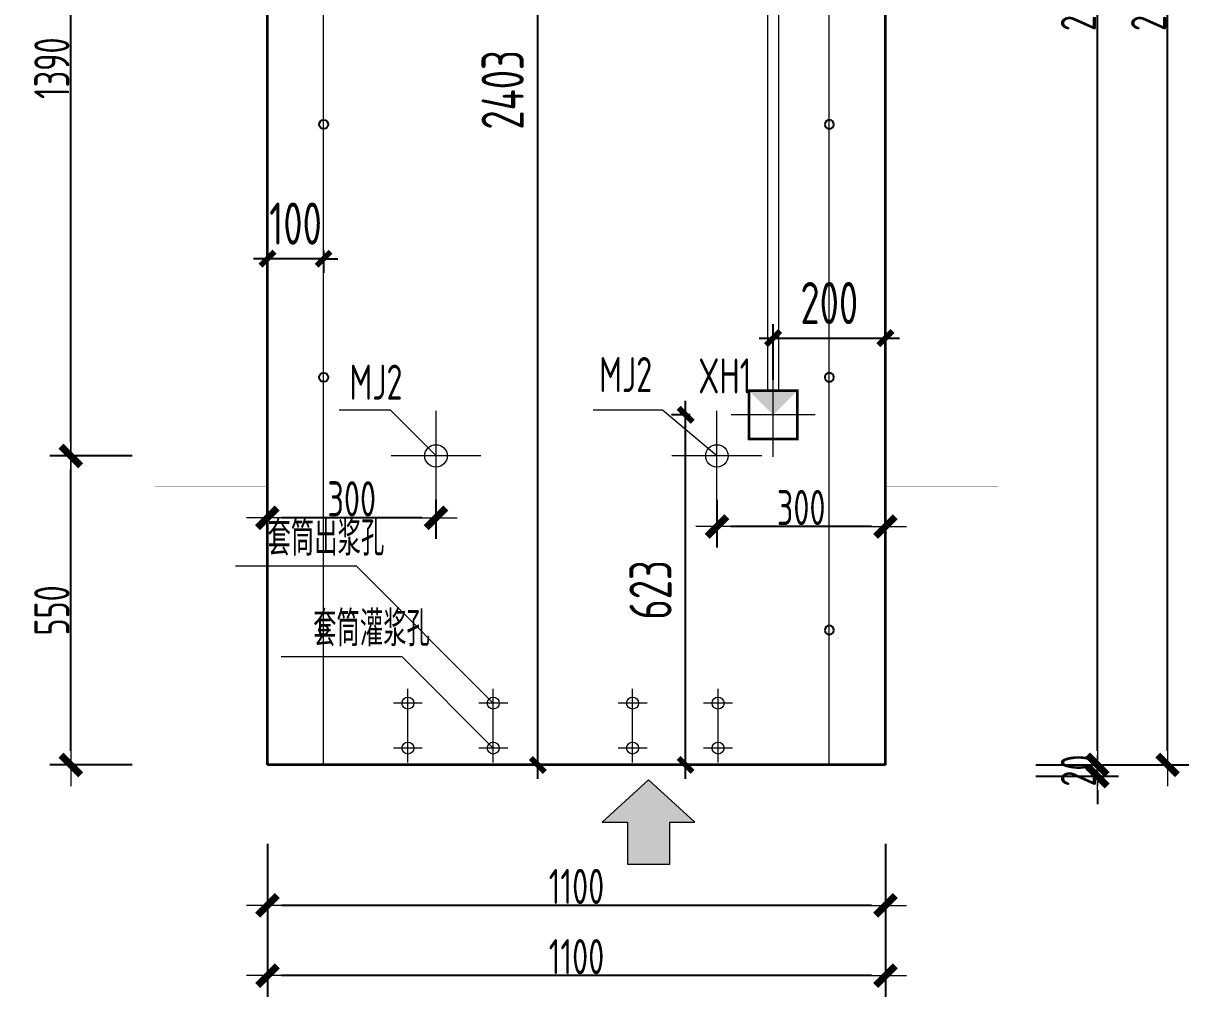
# Model space of a CAD drawing. Extents: x -85320 to 1679916, y -1321939 to 627.
# Drawn here: x 1113499 to 1121796, y -1101466 to -1094536 of the extents above; entities that cross this region are included whole.
import ezdxf
from ezdxf.enums import TextEntityAlignment as Align

# ---------------------------------------------------------------- set-up
doc = ezdxf.new("R2010")
doc.units = 0
doc.header["$LTSCALE"] = 1000
doc.linetypes.add('DOTE', pattern=[2.42, 2, -0.2, 0.02, -0.2])
for name, color, linetype in [('DIAN BOX', 7, 'Continuous'), ('S_WALL', 9, 'Continuous'), ('拉模', 7, 'Continuous')]:
    doc.layers.add(name, color=color, linetype=linetype)
for name, color, linetype, lineweight in [('WCOL', 7, 'Continuous', 0), ('参数表文字', 7, 'Continuous', 18), ('直线', 7, 'Continuous', 18), ('预制墙埋件', 8, 'Continuous', 18), ('预制墙墙身水平筋', 130, 'Continuous', 18), ('预制墙墙身纵向受力筋', 1, 'Continuous', 18), ('预制墙详图标注', 3, 'Continuous', 18), ('预制墙详图轮廓', 3, 'Continuous', 35)]:
    doc.layers.add(name, color=color, linetype=linetype, lineweight=lineweight)
doc.styles.add('TSSD_Dimension', font='tssdeng.shx', dxfattribs={"width": 0.7, "bigfont": 'hztxt.shx'})
doc.styles.add('TSSD_Rein', font='Tssdeng.shx', dxfattribs={"width": 0.7, "bigfont": 'hztxt.shx'})
doc.styles.add('样式 1', font='yjkeng.shx', dxfattribs={"width": 0.7, "bigfont": 'yjkchn.shx'})
doc.dimstyles.new('标注', dxfattribs={"dimtxt": 300, "dimasz": 100, "dimexe": 100, "dimexo": 250, "dimgap": 100, "dimtad": 1, "dimdec": 0, "dimlfac": 0.25, "dimzin": 0, "dimdsep": 46, "dimtxsty": 'TSSD_Dimension', "dimblk": 'ARCHTICK', "dimcen": 0, "dimdle": 100, "dimclrt": 7, "dimadec": 0, "dimazin": 0, "dimtfac": 1, "dimtdec": 0, "dimtix": 1, "dimtmove": 2, "dimatfit": 3, "dimfxl": 1, "dimtolj": 1, "dimtzin": 0, "dimarcsym": 0})
doc.dimstyles.new('盈建科结构', dxfattribs={"dimscale": 100, "dimtxt": 2.5, "dimasz": 1, "dimexe": 1.5, "dimexo": 0.625, "dimgap": 0.1, "dimtad": 1, "dimdec": 0, "dimrnd": 1, "dimzin": 0, "dimdsep": 46, "dimtxsty": '样式 1', "dimblk": '_yjkbk', "dimblk1": 'ARCHTICK', "dimblk2": 'ARCHTICK', "dimcen": 0.09, "dimadec": 0, "dimazin": 0, "dimtfac": 1, "dimtdec": 4, "dimtix": 1, "dimtmove": 2, "dimatfit": 3, "dimfxl": 1, "dimtolj": 1, "dimtzin": 0, "dimarcsym": 0})

# ---------------------------------------------------------------- blocks, each defined once
blk = doc.blocks.new('_yjkbk')
blk.add_line((-1, 0), (1.5, 0))
blk.add_lwpolyline([(-0.7, -0.7, 0.5, 0.5, 0), (0.7, 0.7, 0.5, 0.5, 0)], format="xyseb")
blk = doc.blocks.new('*D3449')
at = {"layer": 'Defpoints', "color": 0, "transparency": 16777216}
for p in [(1118437.3, -1097865.7), (1119637.3, -1097865.7), (1118437.3, -1098118.2)]:
    blk.add_point(p, dxfattribs=at)
at = {"layer": '预制墙详图标注', "color": 0, "lineweight": -2, "transparency": 16777216}
for p, q in [((1118437.3, -1097928.2), (1118437.3, -1098268.2)), ((1119637.3, -1097928.2), (1119637.3, -1098268.2)), ((1119537.3, -1098118.2), (1118537.3, -1098118.2))]:
    blk.add_line(p, q, dxfattribs=at)
at = {"layer": '预制墙详图标注', "color": 0, "lineweight": -2, "transparency": 16777216, "xscale": 100, "yscale": 100, "zscale": 100, "rotation": 180}
blk.add_blockref('_yjkbk', (1118437.3, -1098118.2), dxfattribs=at)
at = {"layer": '预制墙详图标注', "color": 0, "lineweight": -2, "transparency": 16777216, "xscale": 100, "yscale": 100, "zscale": 100}
blk.add_blockref('_yjkbk', (1119637.3, -1098118.2), dxfattribs=at)
at = {"layer": '预制墙详图标注', "color": 0, "transparency": 16777216, "insert": (1119037.3, -1098108.2), "char_height": 250, "attachment_point": 8, "style": '样式 1'}
blk.add_mtext('\\A1;300', dxfattribs=at)
blk = doc.blocks.new('_ArchTick')
at = {"color": 0, "linetype": 'ByBlock', "const_width": 0.4}
blk.add_lwpolyline([(-0.5, -0.5), (0.5, 0.5)], dxfattribs=at)
blk = doc.blocks.new('*D3451')
at = {"layer": 'Defpoints', "color": 0, "transparency": 16777216}
for p in [(1115237.3, -1097865.7), (1116437.3, -1097865.7), (1115237.3, -1098056.2)]:
    blk.add_point(p, dxfattribs=at)
at = {"layer": '预制墙详图标注', "color": 0, "lineweight": -2, "transparency": 16777216}
for p, q in [((1115237.3, -1097928.2), (1115237.3, -1098206.2)), ((1116437.3, -1097928.2), (1116437.3, -1098206.2)), ((1116337.3, -1098056.2), (1115337.3, -1098056.2))]:
    blk.add_line(p, q, dxfattribs=at)
at = {"layer": '预制墙详图标注', "color": 0, "lineweight": -2, "transparency": 16777216, "xscale": 100, "yscale": 100, "zscale": 100, "rotation": 180}
blk.add_blockref('_yjkbk', (1115237.3, -1098056.2), dxfattribs=at)
at = {"layer": '预制墙详图标注', "color": 0, "lineweight": -2, "transparency": 16777216, "xscale": 100, "yscale": 100, "zscale": 100}
blk.add_blockref('_yjkbk', (1116437.3, -1098056.2), dxfattribs=at)
at = {"layer": '预制墙详图标注', "color": 0, "transparency": 16777216, "insert": (1115837.3, -1098046.2), "char_height": 250, "attachment_point": 8, "style": '样式 1'}
blk.add_mtext('\\A1;300', dxfattribs=at)
blk = doc.blocks.new('*D3452')
at = {"layer": 'Defpoints', "color": 0, "transparency": 16777216}
for p in [(1115237.3, -1100315.7), (1119637.3, -1100315.7), (1115237.3, -1100815.7)]:
    blk.add_point(p, dxfattribs=at)
at = {"layer": '预制墙详图标注', "color": 0, "lineweight": -2, "transparency": 16777216}
for p, q in [((1115237.3, -1100378.2), (1115237.3, -1100965.7)), ((1119637.3, -1100378.2), (1119637.3, -1100965.7)), ((1119537.3, -1100815.7), (1115337.3, -1100815.7))]:
    blk.add_line(p, q, dxfattribs=at)
at = {"layer": '预制墙详图标注', "color": 0, "lineweight": -2, "transparency": 16777216, "xscale": 100, "yscale": 100, "zscale": 100, "rotation": 180}
blk.add_blockref('_yjkbk', (1115237.3, -1100815.7), dxfattribs=at)
at = {"layer": '预制墙详图标注', "color": 0, "lineweight": -2, "transparency": 16777216, "xscale": 100, "yscale": 100, "zscale": 100}
blk.add_blockref('_yjkbk', (1119637.3, -1100815.7), dxfattribs=at)
at = {"layer": '预制墙详图标注', "color": 0, "transparency": 16777216, "insert": (1117437.3, -1100805.7), "char_height": 250, "attachment_point": 8, "style": '样式 1'}
blk.add_mtext('\\A1;1100', dxfattribs=at)
blk = doc.blocks.new('*D3453')
at = {"layer": 'Defpoints', "color": 0, "transparency": 16777216}
for p in [(1115237.3, -1100815.7), (1119637.3, -1100815.7), (1115237.3, -1101315.7)]:
    blk.add_point(p, dxfattribs=at)
at = {"layer": '预制墙详图标注', "color": 0, "lineweight": -2, "transparency": 16777216}
for p, q in [((1115237.3, -1100878.2), (1115237.3, -1101465.7)), ((1119637.3, -1100878.2), (1119637.3, -1101465.7)), ((1119537.3, -1101315.7), (1115337.3, -1101315.7))]:
    blk.add_line(p, q, dxfattribs=at)
at = {"layer": '预制墙详图标注', "color": 0, "lineweight": -2, "transparency": 16777216, "xscale": 100, "yscale": 100, "zscale": 100, "rotation": 180}
blk.add_blockref('_yjkbk', (1115237.3, -1101315.7), dxfattribs=at)
at = {"layer": '预制墙详图标注', "color": 0, "lineweight": -2, "transparency": 16777216, "xscale": 100, "yscale": 100, "zscale": 100}
blk.add_blockref('_yjkbk', (1119637.3, -1101315.7), dxfattribs=at)
at = {"layer": '预制墙详图标注', "color": 0, "transparency": 16777216, "insert": (1117437.3, -1101305.7), "char_height": 250, "attachment_point": 8, "style": '样式 1'}
blk.add_mtext('\\A1;1100', dxfattribs=at)
blk = doc.blocks.new('*D3454')
at = {"layer": 'Defpoints', "color": 0, "transparency": 16777216}
for p in [(1120646, -1099815.7), (1121146, -1099815.7), (1120646, -1099895.7)]:
    blk.add_point(p, dxfattribs=at)
at = {"layer": '预制墙详图标注', "color": 0, "lineweight": -2, "transparency": 16777216}
for p, q in [((1121146, -1099715.7), (1121146, -1099615.7)), ((1120708.5, -1099815.7), (1121296, -1099815.7)), ((1121146, -1099895.7), (1121146, -1099815.7)), ((1120708.5, -1099895.7), (1121296, -1099895.7)), ((1121146, -1099995.7), (1121146, -1100095.7))]:
    blk.add_line(p, q, dxfattribs=at)
at = {"layer": '预制墙详图标注', "color": 0, "lineweight": -2, "transparency": 16777216, "xscale": 100, "yscale": 100, "zscale": 100}
for p, rotation in [((1121146, -1099815.7), 270), ((1121146, -1099895.7), 90)]:
    blk.add_blockref('_yjkbk', p, dxfattribs=dict(at, rotation=rotation))
at = {"layer": '预制墙详图标注', "color": 0, "transparency": 16777216, "insert": (1121136, -1099855.7), "char_height": 250, "attachment_point": 8, "rotation": 90, "style": '样式 1'}
blk.add_mtext('\\A1;20', dxfattribs=at)
blk = doc.blocks.new('*D3455')
at = {"layer": 'Defpoints', "color": 0, "transparency": 16777216}
for p in [(1113837.3, -1097615.7), (1114337.3, -1097615.7), (1114337.3, -1099815.7)]:
    blk.add_point(p, dxfattribs=at)
at = {"layer": '预制墙详图标注', "color": 0, "lineweight": -2, "transparency": 16777216}
for p, q in [((1114274.8, -1097615.7), (1113687.3, -1097615.7)), ((1113837.3, -1099715.7), (1113837.3, -1097715.7)), ((1114274.8, -1099815.7), (1113687.3, -1099815.7))]:
    blk.add_line(p, q, dxfattribs=at)
at = {"layer": '预制墙详图标注', "color": 0, "lineweight": -2, "transparency": 16777216, "xscale": 100, "yscale": 100, "zscale": 100}
for p, rotation in [((1113837.3, -1097615.7), 90), ((1113837.3, -1099815.7), 270)]:
    blk.add_blockref('_yjkbk', p, dxfattribs=dict(at, rotation=rotation))
at = {"layer": '预制墙详图标注', "color": 0, "transparency": 16777216, "insert": (1113827.3, -1098715.7), "char_height": 250, "attachment_point": 8, "rotation": 90, "style": '样式 1'}
blk.add_mtext('\\A1;550', dxfattribs=at)
blk = doc.blocks.new('*D3383')
at = {"layer": 'Defpoints', "color": 0, "transparency": 16777216}
for p in [(1117162.2, -1090203.7), (1117652.1, -1090203.7), (1117001.2, -1099815.7)]:
    blk.add_point(p, dxfattribs=at)
at = {"layer": 'WCOL', "color": 0, "lineweight": -2, "transparency": 16777216}
for p, q in [((1117162.2, -1099915.7), (1117162.2, -1090103.7)), ((1117402.1, -1090203.7), (1117062.2, -1090203.7)), ((1117251.2, -1099815.7), (1117262.2, -1099815.7))]:
    blk.add_line(p, q, dxfattribs=at)
at = {"layer": 'WCOL', "color": 0, "lineweight": -2, "transparency": 16777216, "xscale": 100, "yscale": 100, "zscale": 100}
for p, rotation in [((1117162.2, -1090203.7), 90), ((1117162.2, -1099815.7), 270)]:
    blk.add_blockref('_ArchTick', p, dxfattribs=dict(at, rotation=rotation))
at = {"layer": 'WCOL', "color": 7, "transparency": 16777216, "insert": (1116912.2, -1095009.7), "char_height": 300, "attachment_point": 5, "rotation": 90, "style": 'TSSD_Dimension'}
blk.add_mtext('\\A1;2403', dxfattribs=at)
blk = doc.blocks.new('线盒反')
at = {"layer": 'DIAN BOX'}
h = blk.add_hatch(color=256, dxfattribs=at)
h.dxf.hatch_style = 1
h.paths.add_polyline_path([(1384986.3, -744412.7), (1384814.3, -744240.7), (1385158.3, -744240.7)])
at = {"color": 6, "const_width": 20}
blk.add_lwpolyline([(1384814.3, -744240.7), (1384814.3, -744240.7), (1385158.3, -744240.7), (1385158.3, -744584.7), (1384814.3, -744584.7), (1384814.3, -744240.7)], dxfattribs=at)
at = {"layer": 'WCOL', "color": 4, "linetype": 'DOTE'}
for p, q in [((1384986.3, -744712), (1384986.3, -744113.3)), ((1385285.7, -744412.7), (1384687, -744412.7))]:
    blk.add_line(p, q, dxfattribs=at)
at = {"layer": 'WCOL', "color": 5}
blk.add_lwpolyline([(1385158.3, -744584.7), (1384814.3, -744584.7), (1384814.3, -744240.7), (1385158.3, -744240.7)], close=True, dxfattribs=at)
blk = doc.blocks.new('*D3384')
at = {"layer": 'Defpoints', "color": 0, "transparency": 16777216}
for p in [(1118214.4, -1097323.7), (1118496.1, -1097323.7), (1119060, -1099815.7)]:
    blk.add_point(p, dxfattribs=at)
at = {"layer": 'WCOL', "color": 0, "lineweight": -2, "transparency": 16777216}
for p, q in [((1118214.4, -1099915.7), (1118214.4, -1097223.7)), ((1118246.1, -1097323.7), (1118114.4, -1097323.7)), ((1118810, -1099815.7), (1118114.4, -1099815.7))]:
    blk.add_line(p, q, dxfattribs=at)
at = {"layer": 'WCOL', "color": 0, "lineweight": -2, "transparency": 16777216, "xscale": 100, "yscale": 100, "zscale": 100}
for p, rotation in [((1118214.4, -1097323.7), 90), ((1118214.4, -1099815.7), 270)]:
    blk.add_blockref('_ArchTick', p, dxfattribs=dict(at, rotation=rotation))
at = {"layer": 'WCOL', "color": 7, "transparency": 16777216, "insert": (1117964.4, -1098569.7), "char_height": 300, "attachment_point": 5, "rotation": 90, "style": 'TSSD_Dimension'}
blk.add_mtext('\\A1;623', dxfattribs=at)
blk = doc.blocks.new('*D3385')
at = {"layer": 'Defpoints', "color": 0, "transparency": 16777216}
for p in [(1119637.3, -1096777.2), (1118837.3, -1097323.7), (1119637.3, -1097323.7)]:
    blk.add_point(p, dxfattribs=at)
at = {"layer": 'WCOL', "color": 0, "lineweight": -2, "transparency": 16777216}
for p, q in [((1118837.3, -1097073.7), (1118837.3, -1096677.2)), ((1119637.3, -1097073.7), (1119637.3, -1096677.2)), ((1118737.3, -1096777.2), (1119737.3, -1096777.2))]:
    blk.add_line(p, q, dxfattribs=at)
at = {"layer": 'WCOL', "color": 0, "lineweight": -2, "transparency": 16777216, "xscale": 100, "yscale": 100, "zscale": 100, "rotation": 180}
blk.add_blockref('_ArchTick', (1118837.3, -1096777.2), dxfattribs=at)
at = {"layer": 'WCOL', "color": 0, "lineweight": -2, "transparency": 16777216, "xscale": 100, "yscale": 100, "zscale": 100}
blk.add_blockref('_ArchTick', (1119637.3, -1096777.2), dxfattribs=at)
at = {"layer": 'WCOL', "color": 7, "transparency": 16777216, "insert": (1119237.3, -1096527.2), "char_height": 300, "attachment_point": 5, "style": 'TSSD_Dimension'}
blk.add_mtext('\\A1;200', dxfattribs=at)
blk = doc.blocks.new('*D3394')
at = {"layer": 'Defpoints', "color": 0, "transparency": 16777216}
for p in [(1120646, -1088895.7), (1121146, -1088895.7), (1120646, -1099815.7)]:
    blk.add_point(p, dxfattribs=at)
at = {"layer": '预制墙详图标注', "color": 0, "lineweight": -2, "transparency": 16777216}
for p, q in [((1120708.5, -1088895.7), (1121296, -1088895.7)), ((1121146, -1099715.7), (1121146, -1088995.7)), ((1120708.5, -1099815.7), (1121296, -1099815.7))]:
    blk.add_line(p, q, dxfattribs=at)
at = {"layer": '预制墙详图标注', "color": 0, "lineweight": -2, "transparency": 16777216, "xscale": 100, "yscale": 100, "zscale": 100}
for p, rotation in [((1121146, -1088895.7), 90), ((1121146, -1099815.7), 270)]:
    blk.add_blockref('_yjkbk', p, dxfattribs=dict(at, rotation=rotation))
at = {"layer": '预制墙详图标注', "color": 0, "transparency": 16777216, "insert": (1121136, -1094355.7), "char_height": 250, "attachment_point": 8, "rotation": 90, "style": '样式 1'}
blk.add_mtext('\\A1;2740', dxfattribs=at)
blk = doc.blocks.new('*D3395')
at = {"layer": 'Defpoints', "color": 0, "transparency": 16777216}
for p in [(1121146, -1088895.7), (1121646, -1088895.7), (1121146, -1099815.7)]:
    blk.add_point(p, dxfattribs=at)
at = {"layer": '预制墙详图标注', "color": 0, "lineweight": -2, "transparency": 16777216}
for p, q in [((1121208.5, -1088895.7), (1121796, -1088895.7)), ((1121646, -1099715.7), (1121646, -1088995.7)), ((1121208.5, -1099815.7), (1121796, -1099815.7))]:
    blk.add_line(p, q, dxfattribs=at)
at = {"layer": '预制墙详图标注', "color": 0, "lineweight": -2, "transparency": 16777216, "xscale": 100, "yscale": 100, "zscale": 100}
for p, rotation in [((1121646, -1088895.7), 90), ((1121646, -1099815.7), 270)]:
    blk.add_blockref('_yjkbk', p, dxfattribs=dict(at, rotation=rotation))
at = {"layer": '预制墙详图标注', "color": 0, "transparency": 16777216, "insert": (1121636, -1094355.7), "char_height": 250, "attachment_point": 8, "rotation": 90, "style": '样式 1'}
blk.add_mtext('\\A1;2740', dxfattribs=at)
blk = doc.blocks.new('*D3405')
at = {"layer": 'Defpoints', "color": 0, "transparency": 16777216}
for p in [(1113837.3, -1092095.7), (1114337.3, -1092095.7), (1114337.3, -1097615.7)]:
    blk.add_point(p, dxfattribs=at)
at = {"layer": '预制墙详图标注', "color": 0, "lineweight": -2, "transparency": 16777216}
for p, q in [((1114274.8, -1092095.7), (1113687.3, -1092095.7)), ((1113837.3, -1097515.7), (1113837.3, -1092195.7)), ((1114274.8, -1097615.7), (1113687.3, -1097615.7))]:
    blk.add_line(p, q, dxfattribs=at)
at = {"layer": '预制墙详图标注', "color": 0, "lineweight": -2, "transparency": 16777216, "xscale": 100, "yscale": 100, "zscale": 100}
for p, rotation in [((1113837.3, -1092095.7), 90), ((1113837.3, -1097615.7), 270)]:
    blk.add_blockref('_yjkbk', p, dxfattribs=dict(at, rotation=rotation))
at = {"layer": '预制墙详图标注', "color": 0, "transparency": 16777216, "insert": (1113827.3, -1094855.7), "char_height": 250, "attachment_point": 8, "rotation": 90, "style": '样式 1'}
blk.add_mtext('\\A1;1390', dxfattribs=at)
blk = doc.blocks.new('*D3414')
at = {"layer": 'Defpoints', "color": 0, "transparency": 16777216}
for p in [(1115237.3, -1095903.8), (1115637.3, -1095903.8), (1115237.3, -1096211.5)]:
    blk.add_point(p, dxfattribs=at)
at = {"layer": '拉模', "color": 0, "lineweight": -2, "transparency": 16777216}
for p, q in [((1115237.3, -1096153.8), (1115237.3, -1096311.5)), ((1115637.3, -1096153.8), (1115637.3, -1096311.5)), ((1115237.3, -1096211.5), (1115137.3, -1096211.5)), ((1115637.3, -1096211.5), (1115237.3, -1096211.5)), ((1115637.3, -1096211.5), (1115737.3, -1096211.5))]:
    blk.add_line(p, q, dxfattribs=at)
at = {"layer": '拉模', "color": 0, "lineweight": -2, "transparency": 16777216, "xscale": 100, "yscale": 100, "zscale": 100}
blk.add_blockref('_ArchTick', (1115237.3, -1096211.5), dxfattribs=at)
at = {"layer": '拉模', "color": 0, "lineweight": -2, "transparency": 16777216, "xscale": 100, "yscale": 100, "zscale": 100, "rotation": 180}
blk.add_blockref('_ArchTick', (1115637.3, -1096211.5), dxfattribs=at)
at = {"layer": '拉模', "color": 7, "lineweight": 0, "transparency": 16777216, "insert": (1115437.3, -1095961.5), "char_height": 300, "attachment_point": 5, "style": 'TSSD_Dimension'}
blk.add_mtext('\\A1;100', dxfattribs=at)
blk = doc.blocks.new('*D3015')
at = {"layer": 'Defpoints', "color": 0, "transparency": 16777216}
for p in [(1020088.1, -842246.6), (1021395.2, -842246.6), (1021395.2, -843206.6)]:
    blk.add_point(p, dxfattribs=at)
at = {"layer": '拉模', "color": 0, "lineweight": -2, "transparency": 16777216}
for p, q in [((1020088.1, -843306.6), (1020088.1, -842146.6)), ((1021145.2, -842246.6), (1019988.1, -842246.6)), ((1021145.2, -843206.6), (1019988.1, -843206.6))]:
    blk.add_line(p, q, dxfattribs=at)
at = {"layer": '拉模', "color": 0, "lineweight": -2, "transparency": 16777216, "xscale": 100, "yscale": 100, "zscale": 100}
for p, rotation in [((1020088.1, -842246.6), 90), ((1020088.1, -843206.6), 270)]:
    blk.add_blockref('_ArchTick', p, dxfattribs=dict(at, rotation=rotation))
at = {"layer": '拉模', "color": 7, "transparency": 16777216, "insert": (1019838.1, -842726.6), "char_height": 300, "attachment_point": 5, "rotation": 90, "style": 'TSSD_Dimension'}
blk.add_mtext('\\A1;240', dxfattribs=at)
blk = doc.blocks.new('*D3016')
at = {"layer": 'Defpoints', "color": 0, "transparency": 16777216}
for p in [(1021567.4, -839193.9), (1021167.4, -839294.6), (1021567.4, -839294.6)]:
    blk.add_point(p, dxfattribs=at)
at = {"layer": '拉模', "color": 0, "lineweight": -2, "transparency": 16777216}
for p, q in [((1021167.4, -839044.6), (1021167.4, -839093.9)), ((1021567.4, -839044.6), (1021567.4, -839093.9)), ((1021167.4, -839193.9), (1021067.4, -839193.9)), ((1021167.4, -839193.9), (1021567.4, -839193.9)), ((1021567.4, -839193.9), (1021667.4, -839193.9))]:
    blk.add_line(p, q, dxfattribs=at)
at = {"layer": '拉模', "color": 0, "lineweight": -2, "transparency": 16777216, "xscale": 100, "yscale": 100, "zscale": 100}
blk.add_blockref('_ArchTick', (1021167.4, -839193.9), dxfattribs=at)
at = {"layer": '拉模', "color": 0, "lineweight": -2, "transparency": 16777216, "xscale": 100, "yscale": 100, "zscale": 100, "rotation": 180}
blk.add_blockref('_ArchTick', (1021567.4, -839193.9), dxfattribs=at)
at = {"layer": '拉模', "color": 7, "transparency": 16777216, "insert": (1021367.4, -838943.9), "char_height": 300, "attachment_point": 5, "style": 'TSSD_Dimension'}
blk.add_mtext('\\A1;100', dxfattribs=at)
blk = doc.blocks.new('*D3017')
at = {"layer": 'Defpoints', "color": 0, "transparency": 16777216}
for p in [(1021567.4, -840446.6), (1020088.1, -842246.6), (1021567.4, -842246.6)]:
    blk.add_point(p, dxfattribs=at)
at = {"layer": '拉模', "color": 0, "lineweight": -2, "transparency": 16777216}
for p, q in [((1020088.1, -840346.6), (1020088.1, -842346.6)), ((1021317.4, -840446.6), (1019988.1, -840446.6)), ((1021317.4, -842246.6), (1019988.1, -842246.6))]:
    blk.add_line(p, q, dxfattribs=at)
at = {"layer": '拉模', "color": 0, "lineweight": -2, "transparency": 16777216, "xscale": 100, "yscale": 100, "zscale": 100}
for p, rotation in [((1020088.1, -840446.6), 90), ((1020088.1, -842246.6), 270)]:
    blk.add_blockref('_ArchTick', p, dxfattribs=dict(at, rotation=rotation))
at = {"layer": '拉模', "color": 7, "transparency": 16777216, "insert": (1019838.1, -841346.6), "char_height": 300, "attachment_point": 5, "rotation": 90, "style": 'TSSD_Dimension'}
blk.add_mtext('\\A1;450', dxfattribs=at)
blk = doc.blocks.new('*D3018')
at = {"layer": 'Defpoints', "color": 0, "transparency": 16777216}
for p in [(1021567.4, -838646.6), (1020088.1, -840446.6), (1021567.4, -840446.6)]:
    blk.add_point(p, dxfattribs=at)
at = {"layer": '拉模', "color": 0, "lineweight": -2, "transparency": 16777216}
for p, q in [((1020088.1, -838546.6), (1020088.1, -840546.6)), ((1021317.4, -838646.6), (1019988.1, -838646.6)), ((1021317.4, -840446.6), (1019988.1, -840446.6))]:
    blk.add_line(p, q, dxfattribs=at)
at = {"layer": '拉模', "color": 0, "lineweight": -2, "transparency": 16777216, "xscale": 100, "yscale": 100, "zscale": 100}
for p, rotation in [((1020088.1, -838646.6), 90), ((1020088.1, -840446.6), 270)]:
    blk.add_blockref('_ArchTick', p, dxfattribs=dict(at, rotation=rotation))
at = {"layer": '拉模', "color": 7, "transparency": 16777216, "insert": (1019838.1, -839546.6), "char_height": 300, "attachment_point": 5, "rotation": 90, "style": 'TSSD_Dimension'}
blk.add_mtext('\\A1;450', dxfattribs=at)
blk = doc.blocks.new('*D3019')
at = {"layer": 'Defpoints', "color": 0, "transparency": 16777216}
for p in [(1021567.4, -836846.6), (1020088.1, -838646.6), (1021567.4, -838646.6)]:
    blk.add_point(p, dxfattribs=at)
at = {"layer": '拉模', "color": 0, "lineweight": -2, "transparency": 16777216}
for p, q in [((1020088.1, -836746.6), (1020088.1, -838746.6)), ((1021317.4, -836846.6), (1019988.1, -836846.6)), ((1021317.4, -838646.6), (1019988.1, -838646.6))]:
    blk.add_line(p, q, dxfattribs=at)
at = {"layer": '拉模', "color": 0, "lineweight": -2, "transparency": 16777216, "xscale": 100, "yscale": 100, "zscale": 100}
for p, rotation in [((1020088.1, -836846.6), 90), ((1020088.1, -838646.6), 270)]:
    blk.add_blockref('_ArchTick', p, dxfattribs=dict(at, rotation=rotation))
at = {"layer": '拉模', "color": 7, "transparency": 16777216, "insert": (1019838.1, -837746.6), "char_height": 300, "attachment_point": 5, "rotation": 90, "style": 'TSSD_Dimension'}
blk.add_mtext('\\A1;450', dxfattribs=at)
blk = doc.blocks.new('*D3020')
at = {"layer": 'Defpoints', "color": 0, "transparency": 16777216}
for p in [(1021567.4, -835046.6), (1020088.1, -836846.6), (1021567.4, -836846.6)]:
    blk.add_point(p, dxfattribs=at)
at = {"layer": '拉模', "color": 0, "lineweight": -2, "transparency": 16777216}
for p, q in [((1020088.1, -834946.6), (1020088.1, -836946.6)), ((1021317.4, -835046.6), (1019988.1, -835046.6)), ((1021317.4, -836846.6), (1019988.1, -836846.6))]:
    blk.add_line(p, q, dxfattribs=at)
at = {"layer": '拉模', "color": 0, "lineweight": -2, "transparency": 16777216, "xscale": 100, "yscale": 100, "zscale": 100}
for p, rotation in [((1020088.1, -835046.6), 90), ((1020088.1, -836846.6), 270)]:
    blk.add_blockref('_ArchTick', p, dxfattribs=dict(at, rotation=rotation))
at = {"layer": '拉模', "color": 7, "transparency": 16777216, "insert": (1019838.1, -835946.6), "char_height": 300, "attachment_point": 5, "rotation": 90, "style": 'TSSD_Dimension'}
blk.add_mtext('\\A1;450', dxfattribs=at)
blk = doc.blocks.new('*D3021')
at = {"layer": 'Defpoints', "color": 0, "transparency": 16777216}
for p in [(1021567.4, -833246.6), (1020088.1, -835046.6), (1021567.4, -835046.6)]:
    blk.add_point(p, dxfattribs=at)
at = {"layer": '拉模', "color": 0, "lineweight": -2, "transparency": 16777216}
for p, q in [((1020088.1, -833146.6), (1020088.1, -835146.6)), ((1021317.4, -833246.6), (1019988.1, -833246.6)), ((1021317.4, -835046.6), (1019988.1, -835046.6))]:
    blk.add_line(p, q, dxfattribs=at)
at = {"layer": '拉模', "color": 0, "lineweight": -2, "transparency": 16777216, "xscale": 100, "yscale": 100, "zscale": 100}
for p, rotation in [((1020088.1, -833246.6), 90), ((1020088.1, -835046.6), 270)]:
    blk.add_blockref('_ArchTick', p, dxfattribs=dict(at, rotation=rotation))
at = {"layer": '拉模', "color": 7, "transparency": 16777216, "insert": (1019838.1, -834146.6), "char_height": 300, "attachment_point": 5, "rotation": 90, "style": 'TSSD_Dimension'}
blk.add_mtext('\\A1;450', dxfattribs=at)
blk = doc.blocks.new('*D3022')
at = {"layer": 'Defpoints', "color": 0, "transparency": 16777216}
for p in [(1020088.1, -832286.6), (1021567.4, -832286.6), (1021567.4, -833246.6)]:
    blk.add_point(p, dxfattribs=at)
at = {"layer": '拉模', "color": 0, "lineweight": -2, "transparency": 16777216}
for p, q in [((1020088.1, -833346.6), (1020088.1, -832186.6)), ((1021317.4, -832286.6), (1019988.1, -832286.6)), ((1021317.4, -833246.6), (1019988.1, -833246.6))]:
    blk.add_line(p, q, dxfattribs=at)
at = {"layer": '拉模', "color": 0, "lineweight": -2, "transparency": 16777216, "xscale": 100, "yscale": 100, "zscale": 100}
for p, rotation in [((1020088.1, -832286.6), 90), ((1020088.1, -833246.6), 270)]:
    blk.add_blockref('_ArchTick', p, dxfattribs=dict(at, rotation=rotation))
at = {"layer": '拉模', "color": 7, "transparency": 16777216, "insert": (1019838.1, -832766.6), "char_height": 300, "attachment_point": 5, "rotation": 90, "style": 'TSSD_Dimension'}
blk.add_mtext('\\A1;240', dxfattribs=at)
blk = doc.blocks.new('拉模孔')
at = {"layer": 'S_WALL'}
for centre in [(1021567.4, -833246.6), (1021567.4, -835046.6), (1021567.4, -836846.6), (1021567.4, -838646.6), (1021567.4, -840446.6), (1021567.4, -842246.6)]:
    blk.add_circle(centre, 32, dxfattribs=at)
at = {"layer": '拉模', "color": 3, "lineweight": 0}
blk.add_line((1021567.4, -843206.6), (1021567.4, -832432.7), dxfattribs=at)
at = {"layer": '拉模', "color": 3}
for base, p1, p2, picture, middle in [((1020088.1, -832286.6), (1021567.4, -833246.6), (1021567.4, -832286.6), '*D3022', (1019838.1, -832766.6)), ((1020088.1, -835046.6), (1021567.4, -833246.6), (1021567.4, -835046.6), '*D3021', (1019838.1, -834146.6)), ((1020088.1, -836846.6), (1021567.4, -835046.6), (1021567.4, -836846.6), '*D3020', (1019838.1, -835946.6)), ((1020088.1, -838646.6), (1021567.4, -836846.6), (1021567.4, -838646.6), '*D3019', (1019838.1, -837746.6)), ((1020088.1, -840446.6), (1021567.4, -838646.6), (1021567.4, -840446.6), '*D3018', (1019838.1, -839546.6)), ((1020088.1, -842246.6), (1021567.4, -840446.6), (1021567.4, -842246.6), '*D3017', (1019838.1, -841346.6)), ((1020088.1, -842246.6), (1021395.2, -843206.6), (1021395.2, -842246.6), '*D3015', (1019838.1, -842726.6))]:
    dim = blk.add_linear_dim(base=base, p1=p1, p2=p2, angle=90, dimstyle='标注', dxfattribs=at)
    dim.commit()
    dim.dimension.update_dxf_attribs({"geometry": picture, "text_midpoint": middle})
dim = blk.add_linear_dim(base=(1021567.4, -839193.9), p1=(1021167.4, -839294.6), p2=(1021567.4, -839294.6), dimstyle='标注', dxfattribs=at)
dim.commit()
dim.dimension.update_dxf_attribs({"geometry": '*D3016', "text_midpoint": (1021367.4, -838943.9)})

msp = doc.modelspace()

# ---------------------------------------------------------------- hatches: boundary and pattern name
at = {"layer": 'WCOL'}
h = msp.add_hatch(color=4, dxfattribs=at)
h.dxf.hatch_style = 1
h.paths.add_polyline_path([(1117621.103, -1100222.33), (1117801.103, -1100222.33), (1117801.103, -1100522.33), (1118101.103, -1100522.33), (1118101.103, -1100222.33), (1118281.103, -1100222.33), (1117951.103, -1099922.33)])

# ---------------------------------------------------------------- linework, layer by layer
at = {"layer": 'S_WALL'}
for centre in [(1115637.303, -1095255.706), (1115637.303, -1097055.706), (1115637.303, -1098855.706)]:
    msp.add_circle(centre, 32, dxfattribs=at)
at = {"layer": 'WCOL', "color": 7}
for p, q in [((1118797.303, -1088295.706), (1118797.303, -1097151.706)), ((1118877.303, -1097151.706), (1118877.303, -1088295.706)), ((1118797.303, -1097151.706), (1118877.303, -1097151.706)), ((1118048.71, -1097290.706), (1117556.155, -1097290.706))]:
    msp.add_line(p, q, dxfattribs=at)
at = {"layer": 'WCOL'}
msp.add_lwpolyline([(1117621.103, -1100222.33), (1117801.103, -1100222.33), (1117801.103, -1100522.33), (1118101.103, -1100522.33), (1118101.103, -1100222.33), (1118281.103, -1100222.33), (1117951.103, -1099922.33), (1117621.103, -1100222.33)], dxfattribs=at)
at = {"layer": '拉模', "color": 3, "lineweight": 0}
msp.add_line((1115637.303, -1099815.706), (1115637.303, -1089041.805), dxfattribs=at)
at = {"layer": '直线', "lineweight": 18}
for points in [[(1116437.303, -1097615.706), (1116112.303, -1097290.706), (1115748.842, -1097290.706)], [(1118437.303, -1097615.706), (1118048.71, -1097290.706), (1118048.71, -1097290.706)], [(1116845.303, -1099375.706), (1115870.303, -1098400.706), (1115010.461, -1098400.706)], [(1116845.303, -1099695.706), (1116195.303, -1099045.706), (1115335.461, -1099045.706)]]:
    msp.add_lwpolyline(points, dxfattribs=at)
at = {"layer": '预制墙埋件', "lineweight": 18}
for p, q in [((1116437.303, -1097935.706), (1116437.303, -1097295.706)), ((1118437.303, -1097935.706), (1118437.303, -1097295.706)), ((1116757.303, -1097615.706), (1116117.303, -1097615.706)), ((1118757.303, -1097615.706), (1118117.303, -1097615.706))]:
    msp.add_line(p, q, dxfattribs=at)
for centre in [(1116437.303, -1097615.706), (1118437.303, -1097615.706)]:
    msp.add_circle(centre, 80, dxfattribs=at)
at = {"layer": '预制墙墙身水平筋', "lineweight": 18, "const_width": 0.18}
for points in [[(1115237.303, -1094635.706), (1114437.303, -1094635.706), (1114437.303, -1094675.706), (1114573.839, -1094675.706), (1114573.839, -1094635.706), (1114437.303, -1094635.706), (1114437.303, -1094675.706), (1115237.303, -1094675.706)], [(1115237.303, -1094635.706), (1114437.303, -1094635.706), (1114437.303, -1094675.706), (1114573.839, -1094675.706), (1114573.839, -1094635.706), (1114437.303, -1094635.706), (1114437.303, -1094675.706), (1115237.303, -1094675.706)], [(1120300.768, -1094675.706), (1120437.303, -1094675.706), (1120437.303, -1094635.706), (1119637.303, -1094635.706), (1119637.303, -1094675.706), (1120437.303, -1094675.706), (1120437.303, -1094635.706), (1120300.768, -1094635.706)], [(1120300.768, -1094675.706), (1120437.303, -1094675.706), (1120437.303, -1094635.706), (1119637.303, -1094635.706), (1119637.303, -1094675.706), (1120437.303, -1094675.706), (1120437.303, -1094635.706), (1120300.768, -1094635.706)], [(1115237.303, -1095435.706), (1114437.303, -1095435.706), (1114437.303, -1095475.706), (1114573.839, -1095475.706), (1114573.839, -1095435.706), (1114437.303, -1095435.706), (1114437.303, -1095475.706), (1115237.303, -1095475.706)], [(1115237.303, -1095435.706), (1114437.303, -1095435.706), (1114437.303, -1095475.706), (1114573.839, -1095475.706), (1114573.839, -1095435.706), (1114437.303, -1095435.706), (1114437.303, -1095475.706), (1115237.303, -1095475.706)], [(1120300.768, -1095475.706), (1120437.303, -1095475.706), (1120437.303, -1095435.706), (1119637.303, -1095435.706), (1119637.303, -1095475.706), (1120437.303, -1095475.706), (1120437.303, -1095435.706), (1120300.768, -1095435.706)], [(1120300.768, -1095475.706), (1120437.303, -1095475.706), (1120437.303, -1095435.706), (1119637.303, -1095435.706), (1119637.303, -1095475.706), (1120437.303, -1095475.706), (1120437.303, -1095435.706), (1120300.768, -1095435.706)], [(1115237.303, -1096235.706), (1114437.303, -1096235.706), (1114437.303, -1096275.706), (1114573.839, -1096275.706), (1114573.839, -1096235.706), (1114437.303, -1096235.706), (1114437.303, -1096275.706), (1115237.303, -1096275.706)], [(1115237.303, -1096235.706), (1114437.303, -1096235.706), (1114437.303, -1096275.706), (1114573.839, -1096275.706), (1114573.839, -1096235.706), (1114437.303, -1096235.706), (1114437.303, -1096275.706), (1115237.303, -1096275.706)], [(1120300.768, -1096275.706), (1120437.303, -1096275.706), (1120437.303, -1096235.706), (1119637.303, -1096235.706), (1119637.303, -1096275.706), (1120437.303, -1096275.706), (1120437.303, -1096235.706), (1120300.768, -1096235.706)], [(1120300.768, -1096275.706), (1120437.303, -1096275.706), (1120437.303, -1096235.706), (1119637.303, -1096235.706), (1119637.303, -1096275.706), (1120437.303, -1096275.706), (1120437.303, -1096235.706), (1120300.768, -1096235.706)], [(1115237.303, -1097035.706), (1114437.303, -1097035.706), (1114437.303, -1097075.706), (1114573.839, -1097075.706), (1114573.839, -1097035.706), (1114437.303, -1097035.706), (1114437.303, -1097075.706), (1115237.303, -1097075.706)], [(1115237.303, -1097035.706), (1114437.303, -1097035.706), (1114437.303, -1097075.706), (1114573.839, -1097075.706), (1114573.839, -1097035.706), (1114437.303, -1097035.706), (1114437.303, -1097075.706), (1115237.303, -1097075.706)], [(1120300.768, -1097075.706), (1120437.303, -1097075.706), (1120437.303, -1097035.706), (1119637.303, -1097035.706), (1119637.303, -1097075.706), (1120437.303, -1097075.706), (1120437.303, -1097035.706), (1120300.768, -1097035.706)], [(1120300.768, -1097075.706), (1120437.303, -1097075.706), (1120437.303, -1097035.706), (1119637.303, -1097035.706), (1119637.303, -1097075.706), (1120437.303, -1097075.706), (1120437.303, -1097035.706), (1120300.768, -1097035.706)], [(1115237.303, -1097835.706), (1114437.303, -1097835.706), (1114437.303, -1097875.706), (1114573.839, -1097875.706), (1114573.839, -1097835.706), (1114437.303, -1097835.706), (1114437.303, -1097875.706), (1115237.303, -1097875.706)], [(1115237.303, -1097835.706), (1114437.303, -1097835.706), (1114437.303, -1097875.706), (1114573.839, -1097875.706), (1114573.839, -1097835.706), (1114437.303, -1097835.706), (1114437.303, -1097875.706), (1115237.303, -1097875.706)], [(1120300.768, -1097875.706), (1120437.303, -1097875.706), (1120437.303, -1097835.706), (1119637.303, -1097835.706), (1119637.303, -1097875.706), (1120437.303, -1097875.706), (1120437.303, -1097835.706), (1120300.768, -1097835.706)], [(1120300.768, -1097875.706), (1120437.303, -1097875.706), (1120437.303, -1097835.706), (1119637.303, -1097835.706), (1119637.303, -1097875.706), (1120437.303, -1097875.706), (1120437.303, -1097835.706), (1120300.768, -1097835.706)], [(1115237.303, -1098235.706), (1114437.303, -1098235.706), (1114437.303, -1098275.706), (1114573.839, -1098275.706), (1114573.839, -1098235.706), (1114437.303, -1098235.706), (1114437.303, -1098275.706), (1115237.303, -1098275.706)], [(1115237.303, -1098235.706), (1114437.303, -1098235.706), (1114437.303, -1098275.706), (1114573.839, -1098275.706), (1114573.839, -1098235.706), (1114437.303, -1098235.706), (1114437.303, -1098275.706), (1115237.303, -1098275.706)], [(1120300.768, -1098275.706), (1120437.303, -1098275.706), (1120437.303, -1098235.706), (1119637.303, -1098235.706), (1119637.303, -1098275.706), (1120437.303, -1098275.706), (1120437.303, -1098235.706), (1120300.768, -1098235.706)], [(1120300.768, -1098275.706), (1120437.303, -1098275.706), (1120437.303, -1098235.706), (1119637.303, -1098235.706), (1119637.303, -1098275.706), (1120437.303, -1098275.706), (1120437.303, -1098235.706), (1120300.768, -1098235.706)], [(1115237.303, -1098635.706), (1114437.303, -1098635.706), (1114437.303, -1098675.706), (1114573.839, -1098675.706), (1114573.839, -1098635.706), (1114437.303, -1098635.706), (1114437.303, -1098675.706), (1115237.303, -1098675.706)], [(1115237.303, -1098635.706), (1114437.303, -1098635.706), (1114437.303, -1098675.706), (1114573.839, -1098675.706), (1114573.839, -1098635.706), (1114437.303, -1098635.706), (1114437.303, -1098675.706), (1115237.303, -1098675.706)], [(1120300.768, -1098675.706), (1120437.303, -1098675.706), (1120437.303, -1098635.706), (1119637.303, -1098635.706), (1119637.303, -1098675.706), (1120437.303, -1098675.706), (1120437.303, -1098635.706), (1120300.768, -1098635.706)], [(1120300.768, -1098675.706), (1120437.303, -1098675.706), (1120437.303, -1098635.706), (1119637.303, -1098635.706), (1119637.303, -1098675.706), (1120437.303, -1098675.706), (1120437.303, -1098635.706), (1120300.768, -1098635.706)], [(1115237.303, -1099035.706), (1114437.303, -1099035.706), (1114437.303, -1099075.706), (1114573.839, -1099075.706), (1114573.839, -1099035.706), (1114437.303, -1099035.706), (1114437.303, -1099075.706), (1115237.303, -1099075.706)], [(1115237.303, -1099035.706), (1114437.303, -1099035.706), (1114437.303, -1099075.706), (1114573.839, -1099075.706), (1114573.839, -1099035.706), (1114437.303, -1099035.706), (1114437.303, -1099075.706), (1115237.303, -1099075.706)], [(1120300.768, -1099075.706), (1120437.303, -1099075.706), (1120437.303, -1099035.706), (1119637.303, -1099035.706), (1119637.303, -1099075.706), (1120437.303, -1099075.706), (1120437.303, -1099035.706), (1120300.768, -1099035.706)], [(1120300.768, -1099075.706), (1120437.303, -1099075.706), (1120437.303, -1099035.706), (1119637.303, -1099035.706), (1119637.303, -1099075.706), (1120437.303, -1099075.706), (1120437.303, -1099035.706), (1120300.768, -1099035.706)], [(1115237.303, -1099475.706), (1114437.303, -1099475.706), (1114437.303, -1099515.706), (1114573.839, -1099515.706), (1114573.839, -1099475.706), (1114437.303, -1099475.706), (1114437.303, -1099515.706), (1115237.303, -1099515.706)], [(1115237.303, -1099475.706), (1114437.303, -1099475.706), (1114437.303, -1099515.706), (1114573.839, -1099515.706), (1114573.839, -1099475.706), (1114437.303, -1099475.706), (1114437.303, -1099515.706), (1115237.303, -1099515.706)], [(1120300.768, -1099515.706), (1120437.303, -1099515.706), (1120437.303, -1099475.706), (1119637.303, -1099475.706), (1119637.303, -1099515.706), (1120437.303, -1099515.706), (1120437.303, -1099475.706), (1120300.768, -1099475.706)], [(1120300.768, -1099515.706), (1120437.303, -1099515.706), (1120437.303, -1099475.706), (1119637.303, -1099475.706), (1119637.303, -1099515.706), (1120437.303, -1099515.706), (1120437.303, -1099475.706), (1120300.768, -1099475.706)]]:
    msp.add_lwpolyline(points, close=True, dxfattribs=at)
at = {"layer": '预制墙墙身纵向受力筋', "lineweight": 18}
for p, q in [((1116237.303, -1099798.372), (1116237.303, -1099273.039)), ((1116845.303, -1099798.372), (1116845.303, -1099273.039)), ((1117837.303, -1099798.372), (1117837.303, -1099273.039)), ((1118445.303, -1099798.372), (1118445.303, -1099273.039)), ((1116339.97, -1099375.706), (1116134.636, -1099375.706)), ((1116947.97, -1099375.706), (1116742.636, -1099375.706)), ((1117939.97, -1099375.706), (1117734.636, -1099375.706)), ((1118547.97, -1099375.706), (1118342.636, -1099375.706)), ((1116339.97, -1099695.706), (1116134.636, -1099695.706)), ((1116947.97, -1099695.706), (1116742.636, -1099695.706)), ((1117939.97, -1099695.706), (1117734.636, -1099695.706)), ((1118547.97, -1099695.706), (1118342.636, -1099695.706))]:
    msp.add_line(p, q, dxfattribs=at)
for centre in [(1116237.303, -1099375.706), (1116845.303, -1099375.706), (1117837.303, -1099375.706), (1118445.303, -1099375.706), (1116237.303, -1099695.706), (1116845.303, -1099695.706), (1117837.303, -1099695.706), (1118445.303, -1099695.706)]:
    msp.add_circle(centre, 42.667, dxfattribs=at)
at = {"layer": '预制墙详图轮廓', "lineweight": 35}
for p, q in [((1115237.303, -1099815.706), (1115237.303, -1088895.706)), ((1119637.303, -1099815.706), (1119637.303, -1088895.706)), ((1119637.303, -1099815.706), (1115237.303, -1099815.706))]:
    msp.add_line(p, q, dxfattribs=at)

# ---------------------------------------------------------------- block references
at = {"layer": 'WCOL', "color": 7}
msp.add_blockref('线盒反', (-266149.045, -352911.008), dxfattribs=at)
at = {"layer": '拉模', "color": 3, "xscale": -1}
msp.add_blockref('拉模孔', (2140804.664, -256609.129), dxfattribs=at)

# ---------------------------------------------------------------- texts
at = {"layer": '参数表文字', "linetype": 'Continuous', "style": 'TSSD_Rein', "width": 0.7}
msp.add_text('XH1', height=250, dxfattribs=at).set_placement((1118493.669, -1097045.937), align=Align.MIDDLE_CENTER)
at = {"layer": '直线', "linetype": 'Continuous', "style": '样式 1', "width": 0.7}
msp.add_text('MJ2', height=250, dxfattribs=at).set_placement((1117598.71, -1097236.515), align=Align.BOTTOM_LEFT)
for s, p in [('MJ2', (1116198.842, -1097290.706)), ('套筒出浆孔', (1116069.039, -1098400.706)), ('套筒灌浆孔', (1116394.039, -1099045.706))]:
    msp.add_text(s, height=250, dxfattribs=at).set_placement(p, align=Align.BOTTOM_RIGHT)

# ---------------------------------------------------------------- dimensions: what is measured, and where the dimension line sits
at = {"layer": 'WCOL', "color": 7}
for base, p1, p2, angle, picture, middle in [((1117162.185, -1090203.706), (1117001.151, -1099815.706), (1117652.143, -1090203.706), 90, '*D3383', (1116912.185, -1095009.706)), ((1119637.303, -1096777.189), (1118837.303, -1097323.706), (1119637.303, -1097323.706), 0, '*D3385', (1119237.303, -1096527.189)), ((1118214.402, -1097323.706), (1119060.013, -1099815.706), (1118496.069, -1097323.706), 90, '*D3384', (1117964.402, -1098569.706))]:
    dim = msp.add_linear_dim(base=base, p1=p1, p2=p2, angle=angle, dimstyle='标注', dxfattribs=at)
    dim.commit()
    dim.dimension.update_dxf_attribs({"geometry": picture, "text_midpoint": middle})
at = {"layer": '拉模', "color": 3, "lineweight": 0}
dim = msp.add_linear_dim(base=(1115237.303, -1096211.478), p1=(1115637.303, -1095903.774), p2=(1115237.303, -1095903.774), angle=180, dimstyle='标注', dxfattribs=at)
dim.commit()
dim.dimension.update_dxf_attribs({"geometry": '*D3414', "text_midpoint": (1115437.303, -1095961.478)})
at = {"layer": '预制墙详图标注'}
for p1, p2, distance, text, picture, middle in [((1120645.984, -1099815.706), (1120645.984, -1088895.706), -500, '2740', '*D3394', (1121010.984, -1094355.706)), ((1121145.984, -1099815.706), (1121145.984, -1088895.706), -500, '2740', '*D3395', (1121510.984, -1094355.706)), ((1114337.303, -1097615.706), (1114337.303, -1092095.706), 500, '1390', '*D3405', (1113702.303, -1094855.706))]:
    dim = msp.add_aligned_dim(p1=p1, p2=p2, distance=distance, text=text, dimstyle='盈建科结构', override={"dimscale": 100, "dimtxt": 2.5, "dimasz": 1, "dimexe": 1.5, "dimexo": 0.625, "dimgap": 0.1, "dimtad": 1, "dimlfac": 0.25, "dimrnd": 5, "dimdle": 0, "dimtix": 1, "dimfxlon": 0}, dxfattribs=at)
    dim.commit()
    dim.dimension.update_dxf_attribs({"geometry": picture, "text_midpoint": middle})
for p1, p2, distance, override, picture, middle in [((1114337.303, -1099815.706), (1114337.303, -1097615.706), 500, {"dimscale": 100, "dimtxt": 2.5, "dimasz": 1, "dimexe": 1.5, "dimexo": 0.625, "dimgap": 0.1, "dimtad": 1, "dimlfac": 0.25, "dimrnd": 5, "dimdle": 0, "dimtix": 1, "dimfxlon": 0}, '*D3455', (1113702.303, -1098715.706)), ((1116437.303, -1097865.706), (1115237.303, -1097865.706), 190.464, {"dimlfac": 0.25, "dimrnd": 5}, '*D3451', (1115837.303, -1097921.17)), ((1119637.303, -1097865.706), (1118437.303, -1097865.706), 252.511, {"dimlfac": 0.25, "dimrnd": 5}, '*D3449', (1119037.303, -1097983.217)), ((1120645.984, -1099895.706), (1120645.984, -1099815.706), -500, {"dimscale": 100, "dimtxt": 2.5, "dimasz": 1, "dimexe": 1.5, "dimexo": 0.625, "dimgap": 0.1, "dimtad": 1, "dimlfac": 0.25, "dimrnd": 5, "dimdle": 0, "dimtix": 1, "dimfxlon": 0}, '*D3454', (1121010.984, -1099855.706)), ((1119637.303, -1100315.706), (1115237.303, -1100315.706), 500, {"dimscale": 100, "dimtxt": 2.5, "dimasz": 1, "dimexe": 1.5, "dimexo": 0.625, "dimgap": 0.1, "dimtad": 1, "dimlfac": 0.25, "dimrnd": 5, "dimdle": 0, "dimtix": 1, "dimfxlon": 0}, '*D3452', (1117437.303, -1100680.706)), ((1119637.303, -1100815.706), (1115237.303, -1100815.706), 500, {"dimscale": 100, "dimtxt": 2.5, "dimasz": 1, "dimexe": 1.5, "dimexo": 0.625, "dimgap": 0.1, "dimtad": 1, "dimlfac": 0.25, "dimrnd": 5, "dimdle": 0, "dimtix": 1, "dimfxlon": 0}, '*D3453', (1117437.303, -1101180.706))]:
    dim = msp.add_aligned_dim(p1=p1, p2=p2, distance=distance, dimstyle='盈建科结构', override=override, dxfattribs=at)
    dim.commit()
    dim.dimension.update_dxf_attribs({"geometry": picture, "text_midpoint": middle})

doc.saveas('drawing.dxf')
